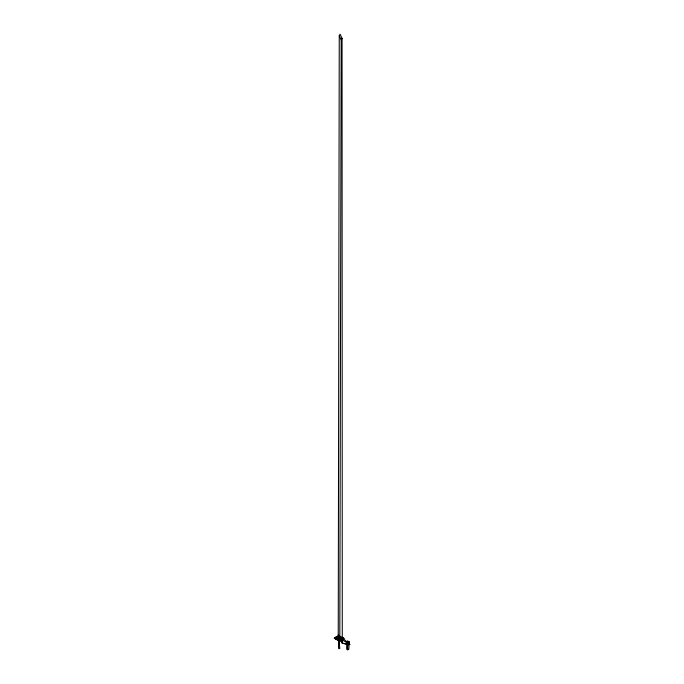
<?xml version="1.0" encoding="UTF-8"?>
<svg xmlns="http://www.w3.org/2000/svg" width="684" height="684" viewBox="0 0 684 684"><rect width="100%" height="100%" fill="white"/><g stroke="black" fill="none" stroke-linecap="round" stroke-linejoin="round"><path stroke-width="1.03" d="M334.296 638.206L338.794 635.564M339.768 641.105L334.493 637.984L339.717 640.994M338.623 635.504L339.709 636.077L335.083 638.599M335.22 638.651L339.845 636.18M335.408 637.608L340.683 640.583M336.169 639.292L339.743 637.155M336.272 639.078L340.546 637.061M336.4 637.035L340.812 639.36M336.725 636.59L340.974 639.078M337.443 639.967L340.17 638.437M337.4 636.462L340.444 637.967M339.084 636.248L338.247 634.436L339.255 35.739L340.119 34.2L342.06 38.381L342.282 643.157L348.113 644.764L349.84 644.465L341.436 637.026M338.409 640.523L339.042 640.121M343.035 638.078L338.537 640.651L343.009 638.001M343.958 638.523C330.286 644.302 350.037 638.839 341.726 637.266M339.255 35.739L341.196 39.92L339.803 638.967M342.761 637.915L338.264 640.498L342.761 637.864M343.317 638.924L341.307 637.787M339.144 642.019L339.768 648.475L338.768 648.714C337.828 646.081 339.529 640.634 339.007 642.738M339.332 642.541L338.623 642.533L339.281 642.139M339.444 642.601L338.683 642.25M348.122 642.789L348.353 643.216M339.23 642.704L339.007 642.105M339.119 642.276L339.042 642.438M341.196 39.92L342.06 38.381M338.794 639.472L338.871 642.421L338.785 639.728M338.973 642.361L338.725 642.498M348.737 641.72L347.737 641.147L346.685 641.754L348.78 642.139M347.831 641.951L348.233 641.558L347.737 641.147M347.737 641.233L349.233 642.139L347.831 641.618M349.233 642.139L348.823 649.142L347.677 649.8L346.685 649.227L346.685 643.892M339.606 636.034L335.109 638.676M336.143 639.275L340.136 637.052M340.247 637.172L336.442 639.284M340.495 638.018L337.203 639.882L340.555 638.035L337.374 636.197M340.264 638.762L337.665 640.181L340.384 638.822M341.855 637.83L343.53 638.796M343.59 638.916L341.846 637.762M340.735 639.814L342.282 643.157L349.84 644.465L340.187 638.617L338.247 634.436M349.233 642.293L347.985 641.524M335.211 638.625L334.211 638.044L339.461 641.139M337.99 635.872L339.999 637.001M335.416 637.454L340.683 640.438M335.468 637.574L339.811 640.087M340.187 638.617L342.282 643.157M347.677 642.327L347.677 649.8M339.341 640.575L339.255 642.421M339.161 640.455L339.084 642.438L339.05 640.421M338.888 638.531A2.437 1.411 60.1 0 1 338.512 638.155L338.46 638.3A2.437 1.411 60.1 0 0 338.76 638.531M334.801 637.668L340.102 640.763L334.801 637.668M336.092 636.932L341.393 640.027L336.092 636.932M342.616 639.326L341.624 638.651L342.675 639.292"/></g></svg>
